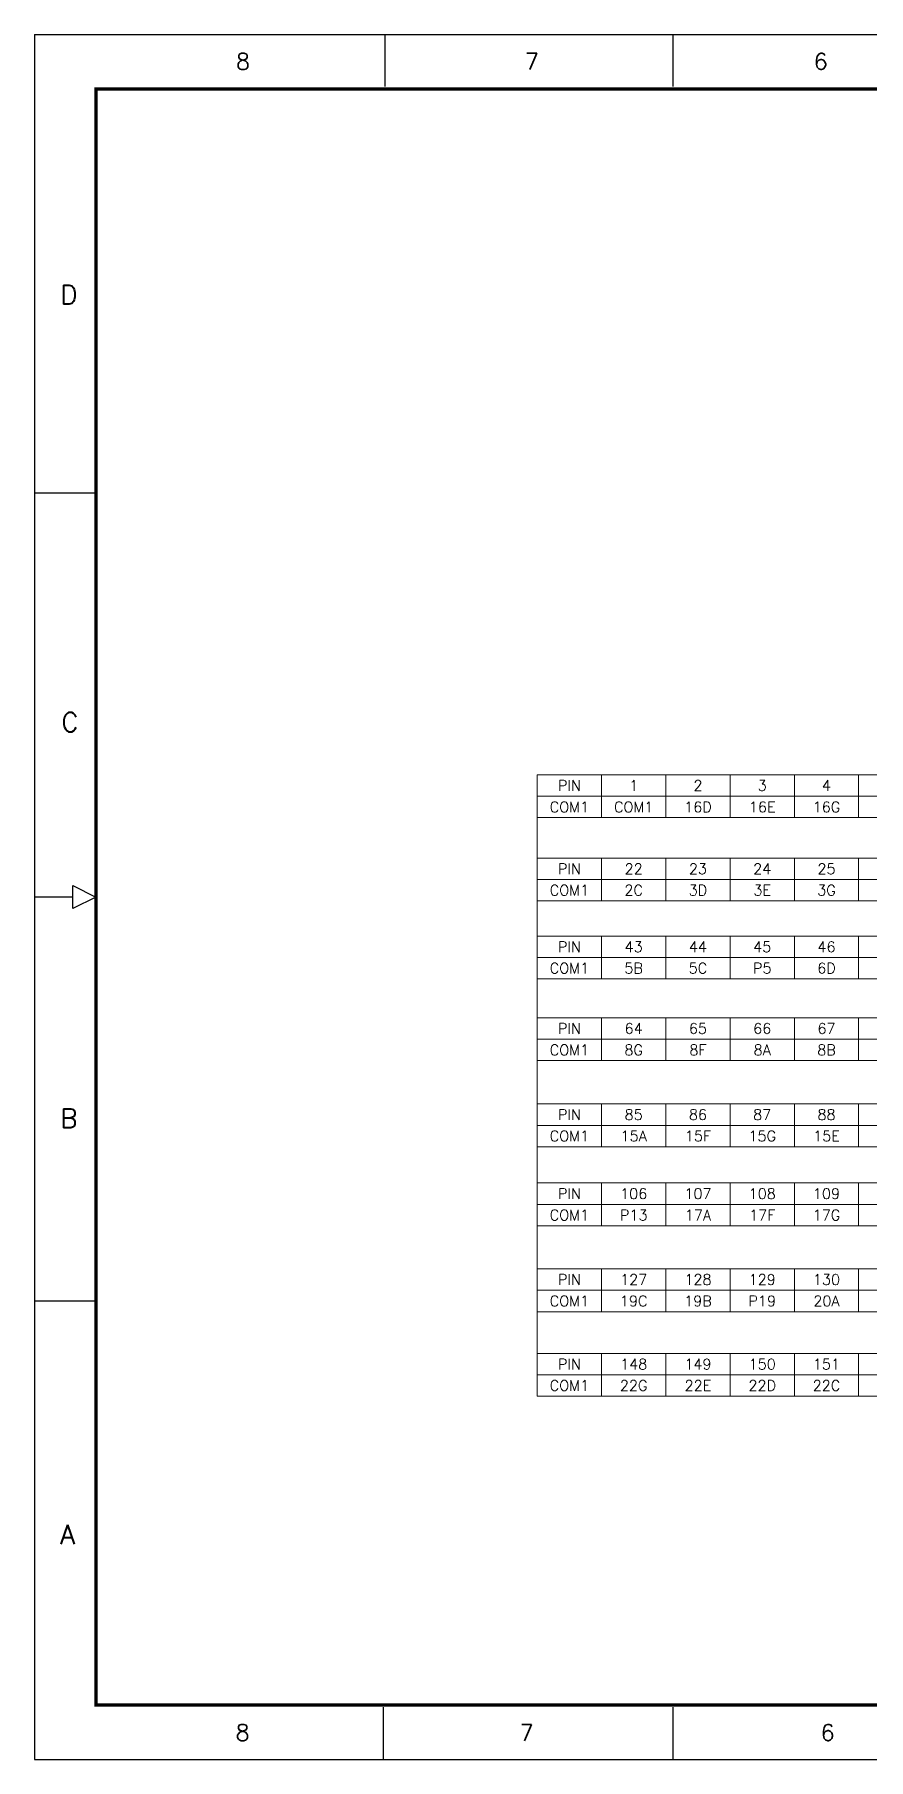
# Model space of a CAD drawing. Header units: millimetres. Extents: x 177 to 2090, y 1120 to 1614.
# Drawn here: x 953.9 to 1192.8, y 1119.7 to 1614 of the extents above; entities that cross this region are included whole.
import ezdxf
from ezdxf.enums import TextEntityAlignment as Align

# ---------------------------------------------------------------- set-up
doc = ezdxf.new("R2010")
doc.units = ezdxf.units.MM
doc.header["$LTSCALE"] = 3
doc.layers.get('0').update_dxf_attribs({"lineweight": 15})
doc.layers.add('BL', color=2, linetype='Continuous')
doc.styles.add('romans', font='romans.shx')
doc.styles.add('SSSoft_Romans', font='Romans')

msp = doc.modelspace()

# ---------------------------------------------------------------- linework, layer by layer
for p, q in [((1097.907, 1401.866), (1502.968, 1401.866)), ((1097.907, 1401.866), (1097.907, 1223.783)), ((1116.319, 1401.866), (1116.319, 1389.597)), ((1134.731, 1401.866), (1134.731, 1389.597)), ((1153.143, 1401.866), (1153.143, 1389.597)), ((1171.554, 1401.866), (1171.554, 1389.597)), ((1189.966, 1401.866), (1189.966, 1389.597)), ((1097.907, 1395.731), (1502.968, 1395.731)), ((1097.907, 1389.597), (1502.968, 1389.597)), ((1097.907, 1378.001), (1502.968, 1378.001)), ((1116.319, 1378.001), (1116.319, 1365.732)), ((1134.731, 1378.001), (1134.731, 1365.732)), ((1153.143, 1378.001), (1153.143, 1365.732)), ((1171.554, 1378.001), (1171.554, 1365.732)), ((1189.966, 1378.001), (1189.966, 1365.732)), ((1097.907, 1371.866), (1502.968, 1371.866)), ((1097.907, 1365.732), (1502.968, 1365.732)), ((1097.907, 1355.656), (1502.968, 1355.656)), ((1116.319, 1355.656), (1116.319, 1343.387)), ((1134.731, 1355.656), (1134.731, 1343.387)), ((1153.143, 1355.656), (1153.143, 1343.387)), ((1171.554, 1355.656), (1171.554, 1343.387)), ((1189.966, 1355.656), (1189.966, 1343.387)), ((1097.907, 1349.521), (1503.255, 1349.521)), ((1097.907, 1343.387), (1503.158, 1343.387)), ((1097.907, 1332.229), (1502.968, 1332.229)), ((1116.319, 1332.229), (1116.319, 1319.961)), ((1134.731, 1332.229), (1134.731, 1319.961)), ((1153.143, 1332.229), (1153.143, 1319.961)), ((1171.554, 1332.229), (1171.554, 1319.961)), ((1189.966, 1332.229), (1189.966, 1319.961)), ((1097.907, 1326.095), (1502.968, 1326.095)), ((1097.907, 1319.961), (1502.968, 1319.961)), ((1097.907, 1307.548), (1502.968, 1307.548)), ((1116.319, 1307.548), (1116.319, 1295.279)), ((1134.731, 1307.548), (1134.731, 1295.279)), ((1153.143, 1307.548), (1153.143, 1295.279)), ((1171.554, 1307.548), (1171.554, 1295.279)), ((1189.966, 1307.548), (1189.966, 1295.279)), ((1097.907, 1301.414), (1502.968, 1301.414)), ((1097.907, 1295.279), (1502.968, 1295.279)), ((1097.907, 1284.899), (1502.968, 1284.899)), ((1116.319, 1284.899), (1116.319, 1272.63)), ((1134.731, 1284.899), (1134.731, 1272.63)), ((1153.143, 1284.899), (1153.143, 1272.63)), ((1171.554, 1284.899), (1171.554, 1272.63)), ((1189.966, 1284.899), (1189.966, 1272.63)), ((1097.907, 1278.764), (1502.968, 1278.764)), ((1097.907, 1272.63), (1502.968, 1272.63)), ((1097.907, 1260.281), (1502.968, 1260.281)), ((1116.319, 1260.281), (1116.319, 1248.012)), ((1134.731, 1260.281), (1134.731, 1248.012)), ((1153.143, 1260.281), (1153.143, 1248.012)), ((1171.554, 1260.281), (1171.554, 1248.012)), ((1189.966, 1260.281), (1189.966, 1248.012)), ((1097.907, 1254.147), (1502.968, 1254.147)), ((1097.907, 1248.012), (1502.968, 1248.012)), ((1097.907, 1236.052), (1502.968, 1236.052)), ((1116.319, 1236.052), (1116.319, 1223.783)), ((1134.731, 1236.052), (1134.731, 1223.783)), ((1153.143, 1236.052), (1153.143, 1223.783)), ((1171.554, 1236.052), (1171.554, 1223.783)), ((1189.966, 1236.052), (1189.966, 1223.783)), ((1097.907, 1229.918), (1502.968, 1229.918)), ((1097.907, 1223.783), (1502.968, 1223.783))]:
    msp.add_line(p, q)
at = {"layer": 'BL', "color": 0}
for p, q in [((953.89, 1614.047), (953.89, 1119.67)), ((953.89, 1614.047), (1653.06, 1614.047)), ((1054.266, 1614.047), (1054.266, 1599.096)), ((1136.728, 1614.047), (1136.728, 1599.096)), ((953.89, 1482.71), (971.494, 1482.71)), ((964.892, 1363.527), (964.892, 1370.129)), ((964.892, 1363.527), (964.892, 1370.129)), ((964.892, 1370.129), (971.494, 1366.828)), ((964.892, 1370.129), (971.494, 1366.828)), ((964.892, 1366.828), (953.89, 1366.828)), ((971.494, 1366.828), (964.892, 1363.527)), ((971.494, 1366.828), (964.892, 1363.527)), ((953.89, 1251.089), (971.494, 1251.089)), ((1053.886, 1119.67), (1053.886, 1134.621)), ((1136.877, 1119.67), (1136.877, 1134.621)), ((953.89, 1119.67), (1653.06, 1119.67))]:
    msp.add_line(p, q, dxfattribs=at)
at = {"layer": 'BL', "color": 0, "const_width": 0.918}
msp.add_lwpolyline([(1632.155, 1598.416), (971.494, 1598.416), (971.494, 1135.301), (1632.155, 1135.301), (1632.155, 1598.416)], dxfattribs=at)

# ---------------------------------------------------------------- texts
at = {"style": 'SSSoft_Romans'}
for s, p in [('PIN', (1107.113, 1398.798)), ('1', (1125.525, 1398.798)), ('2', (1143.937, 1398.798)), ('3', (1162.349, 1398.798)), ('4', (1180.76, 1398.798)), ('COM1', (1107.113, 1392.664)), ('COM1', (1125.525, 1392.664)), ('16D', (1143.937, 1392.664)), ('16E', (1162.349, 1392.664)), ('16G', (1180.76, 1392.664)), ('PIN', (1107.113, 1374.934)), ('22', (1125.525, 1374.934)), ('23', (1143.937, 1374.934)), ('24', (1162.349, 1374.934)), ('25', (1180.76, 1374.934)), ('COM1', (1107.113, 1368.799)), ('2C', (1125.525, 1368.799)), ('3D', (1143.937, 1368.799)), ('3E', (1162.349, 1368.799)), ('3G', (1180.76, 1368.799)), ('PIN', (1107.113, 1352.588)), ('43', (1125.525, 1352.588)), ('44', (1143.937, 1352.588)), ('45', (1162.349, 1352.588)), ('46', (1180.76, 1352.588)), ('COM1', (1107.113, 1346.454)), ('5B', (1125.525, 1346.454)), ('5C', (1143.937, 1346.454)), ('P5', (1162.349, 1346.454)), ('6D', (1180.76, 1346.454)), ('PIN', (1107.113, 1329.162)), ('64', (1125.525, 1329.162)), ('65', (1143.937, 1329.162)), ('66', (1162.349, 1329.162)), ('67', (1180.76, 1329.162)), ('COM1', (1107.113, 1323.028)), ('8G', (1125.525, 1323.028)), ('8F', (1143.937, 1323.028)), ('8A', (1162.349, 1323.028)), ('8B', (1180.76, 1323.028)), ('PIN', (1107.113, 1304.481)), ('85', (1125.525, 1304.481)), ('86', (1143.937, 1304.481)), ('87', (1162.349, 1304.481)), ('88', (1180.76, 1304.481)), ('COM1', (1107.113, 1298.347)), ('15A', (1125.525, 1298.347)), ('15F', (1143.937, 1298.347)), ('15G', (1162.349, 1298.347)), ('15E', (1180.76, 1298.347)), ('PIN', (1107.113, 1281.832)), ('106', (1125.525, 1281.832)), ('107', (1143.937, 1281.832)), ('108', (1162.349, 1281.832)), ('109', (1180.76, 1281.832)), ('COM1', (1107.113, 1275.697)), ('P13', (1125.525, 1275.697)), ('17A', (1143.937, 1275.697)), ('17F', (1162.349, 1275.697)), ('17G', (1180.76, 1275.697)), ('PIN', (1107.113, 1257.214)), ('127', (1125.525, 1257.214)), ('128', (1143.937, 1257.214)), ('129', (1162.349, 1257.214)), ('130', (1180.76, 1257.214)), ('COM1', (1107.113, 1251.079)), ('19C', (1125.525, 1251.079)), ('19B', (1143.937, 1251.079)), ('P19', (1162.349, 1251.079)), ('20A', (1180.76, 1251.079)), ('PIN', (1107.113, 1232.985)), ('148', (1125.525, 1232.985)), ('149', (1143.937, 1232.985)), ('150', (1162.349, 1232.985)), ('151', (1180.76, 1232.985)), ('COM1', (1107.113, 1226.85)), ('22G', (1125.525, 1226.85)), ('22E', (1143.937, 1226.85)), ('22D', (1162.349, 1226.85)), ('22C', (1180.76, 1226.85))]:
    msp.add_text(s, height=3.024, dxfattribs=at).set_placement(p, align=Align.MIDDLE)
at = {"layer": 'BL', "color": 0, "style": 'romans'}
for s, height, p in [('8', 4.672, (1011.589, 1603.993)), ('7', 4.672, (1094.357, 1603.993)), ('6', 4.672, (1177.124, 1603.993)), ('D', 5.501, (961.24, 1536.729)), ('C', 5.501, (961.55, 1414.239)), ('B', 5.501, (961.24, 1300.681)), ('A', 5.501, (961.24, 1181.416)), ('8', 4.672, (1011.48, 1125.051)), ('7', 4.672, (1092.868, 1125.051)), ('6', 4.672, (1179.099, 1125.051))]:
    msp.add_text(s, height=height, dxfattribs=at).set_placement(p)

doc.saveas('drawing.dxf')
